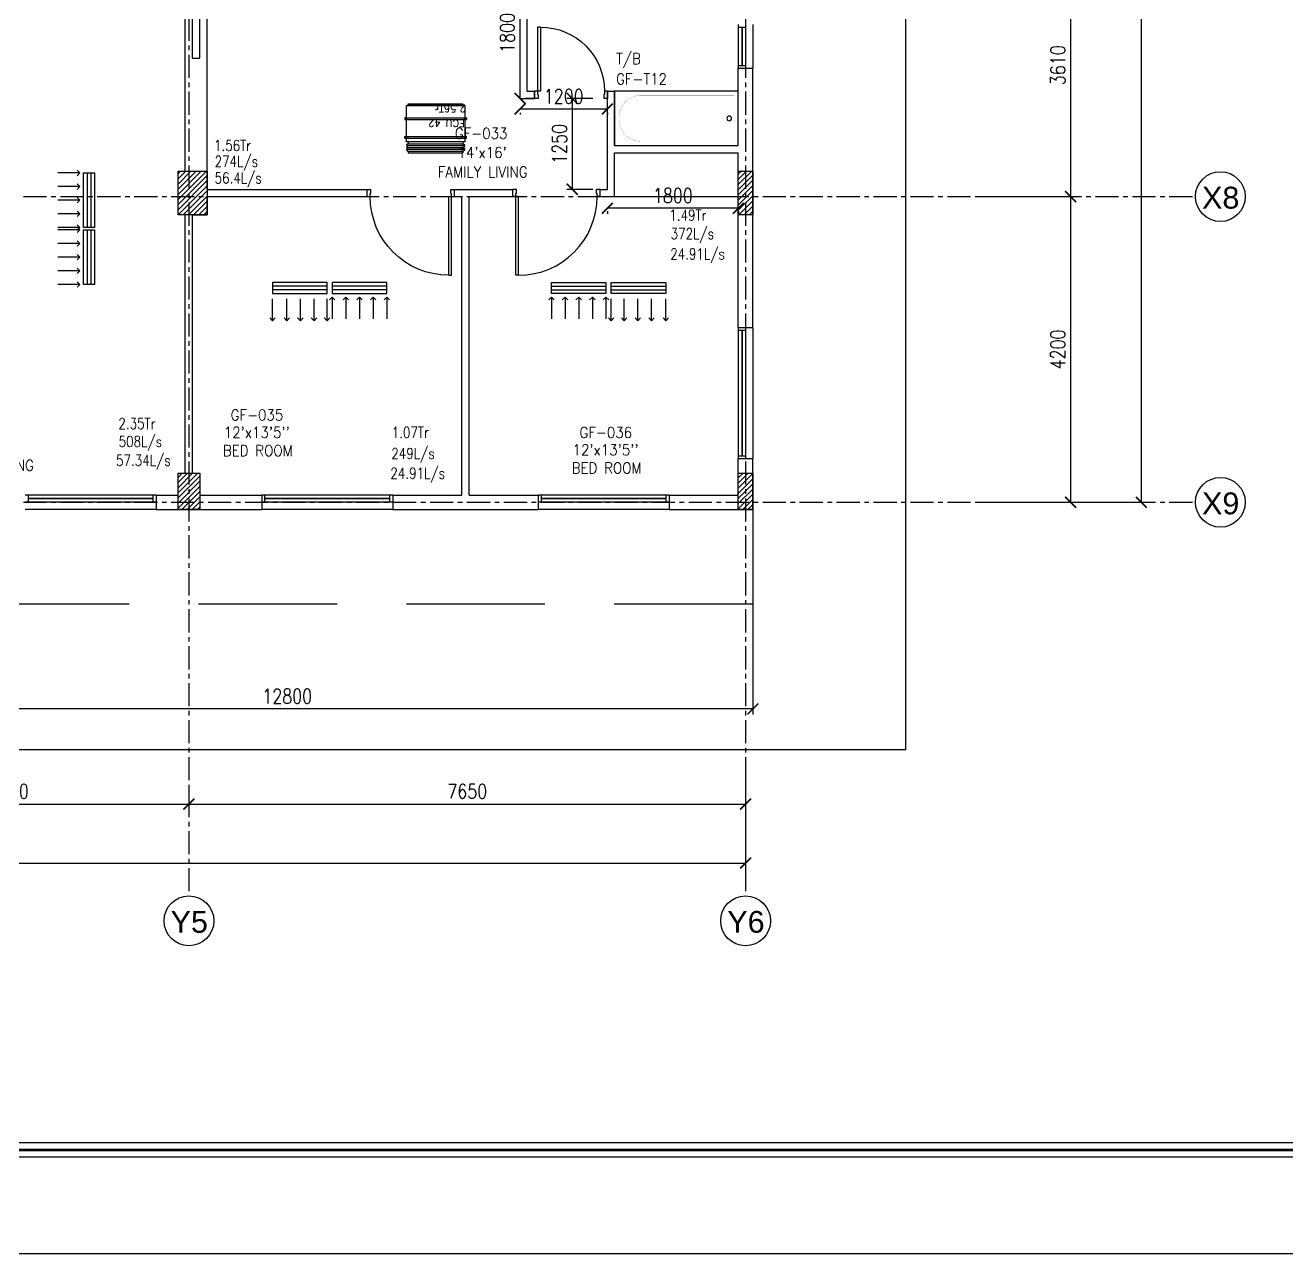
# Model space of a CAD drawing. Header units: millimetres. Extents: x -1288794 to 2153086, y -2701644 to -1335282.
# Drawn here: x 602052 to 619389, y -1519494 to -1502614 of the extents above; entities that cross this region are included whole.
import ezdxf
from ezdxf.enums import TextEntityAlignment as Align

# ---------------------------------------------------------------- set-up
doc = ezdxf.new("R2010")
doc.units = ezdxf.units.MM
doc.header["$LTSCALE"] = 100
doc.header["$PDMODE"] = 34
for name, pattern in [('CENTER', [50.8, 31.75, -6.35, 6.35, -6.35]), ('DASHED2', [9.525, 6.35, -3.175]), ('HIDDEN', [9.525, 6.35, -3.175])]:
    doc.linetypes.add(name, pattern=pattern)
for name, color, linetype in [('A-ANNO-DIMS', 1, 'Continuous'), ('A-ANNO-SYMB', 33, 'Continuous'), ('A-ANNO-TEXT', 8, 'Continuous'), ('A-AREA', 8, 'CENTER'), ('A-DOOR', 4, 'Continuous'), ('A-FLOR-OVHD', 4, 'DASHED2'), ('A-FLOR-PFIX', 8, 'Continuous'), ('A-FLOR-SPCL', 8, 'Continuous'), ('A-GLAZ', 5, 'Continuous'), ('A-GRID', 253, 'CENTER'), ('A-WALL-FULL', 8, 'Continuous'), ('AC- SUIPPOR', 7, 'HIDDEN'), ('AC-HLTEXT', 100, 'Continuous'), ('AC-SAD TEXT', 3, 'Continuous'), ('AC-UNIT', 5, 'Continuous'), ('LOGO LINE', 7, 'Continuous'), ('LOGO1LINE', 7, 'Continuous'), ('RETURN GRILL RIGHT', 1, 'Continuous'), ('S-COL- HACT.', 9, 'Continuous'), ('S-COL.', 8, 'Continuous'), ('SUPPLY GRILL RIGHT', 3, 'Continuous'), ('WALL', 42, 'Continuous')]:
    doc.layers.add(name, color=color, linetype=linetype)
doc.styles.add('ROMAND', font='romand')
doc.styles.add('ROMANS', font='romans.shx', dxfattribs={"width": 0.8})
doc.styles.add('SANSSERIF', font='sas_____.pfb')
doc.styles.add('SIMPLEX', font='simplex.shx', dxfattribs={"width": 0.8})
doc.dimstyles.new('100 of DIM2', dxfattribs={"dimscale": 0, "dimtxt": 200, "dimasz": 150, "dimexe": 75, "dimexo": 200, "dimgap": 75, "dimtad": 1, "dimdec": 0, "dimrnd": 5, "dimzin": 0, "dimdsep": 46, "dimtxsty": 'ROMANS', "dimblk": 'ARCHTICK', "dimcen": 100, "dimclrd": 94, "dimclre": 94, "dimclrt": 2, "dimadec": 0, "dimazin": 0, "dimtfac": 1, "dimtdec": 0, "dimtofl": 0, "dimtmove": 2, "dimatfit": 3, "dimldrblk": 'OPEN90', "dimfxl": 75, "dimtolj": 1, "dimtzin": 0, "dimarcsym": 0})
pattern_1 = [(45, (1708407.11, -1109556.65), (-35.355339, 35.355339), [])]

# ---------------------------------------------------------------- blocks, each defined once
blk = doc.blocks.new('D-120-R1')
for p, q in [((-80, 1180), (-40, 1180)), ((-80, 1180), (-80, 100)), ((-40, 1180), (-40, 55)), ((-1200, 100), (-1160, 100)), ((-1200, 100), (-1200, 0)), ((-1160, 100), (-1160, 55)), ((-1160, 55), (-1150, 55)), ((-1150, 55), (-1150, 0)), ((-80, 100), (0, 100)), ((-50, 55), (-40, 55)), ((-50, 55), (-50, 0)), ((-50, 0), (0, 0)), ((0, 100), (0, 0)), ((-1200, 0), (-1150, 0))]:
    blk.add_line(p, q)
at = {"linetype": 'Continuous'}
blk.add_arc((-80, 100), 1080, 90, 180, dxfattribs=at)
blk = doc.blocks.new('W-180')
for p, q in [((1800, 100), (0, 100)), ((1800, 0), (0, 0)), ((40, 0), (40, 100)), ((1760, 100), (1760, 0))]:
    blk.add_line(p, q)
at = {"linetype": 'Continuous'}
for p, q in [((1760, 53), (40, 53)), ((1760, 47), (40, 47))]:
    blk.add_line(p, q, dxfattribs=at)
blk = doc.blocks.new('W-60')
for p, q in [((600, 100), (0, 100)), ((600, 0), (0, 0)), ((40, 0), (40, 100)), ((560, 100), (560, 0))]:
    blk.add_line(p, q)
at = {"linetype": 'Continuous'}
for p, q in [((560, 53), (40, 53)), ((560, 47), (40, 47))]:
    blk.add_line(p, q, dxfattribs=at)
blk = doc.blocks.new('D-100-R1')
for p, q in [((-80, 980), (-80, 100)), ((-80, 980), (-40, 980)), ((-40, 980), (-40, 55)), ((-1000, 100), (-1000, 0)), ((-1000, 100), (-960, 100)), ((-960, 100), (-960, 55)), ((-960, 55), (-950, 55)), ((-950, 55), (-950, 0)), ((-80, 100), (0, 100)), ((-50, 55), (-50, 0)), ((-50, 55), (-40, 55)), ((-50, 0), (0, 0)), ((0, 100), (0, 0)), ((-1000, 0), (-950, 0))]:
    blk.add_line(p, q)
at = {"linetype": 'Continuous'}
blk.add_arc((-80, 100), 880, 90, 180, dxfattribs=at)
blk = doc.blocks.new('BT-2')
blk.add_lwpolyline([(0, 750), (1700, 750), (1700, 0), (0, 0)], close=True)
at = {"const_width": 2}
blk.add_lwpolyline([(60, 690), (1340, 690, -0.414214), (1640, 390), (1640, 360, -0.414214), (1340, 60), (60, 60)], format="xyb", close=True, dxfattribs=at)
blk.add_circle((125, 375), 31.9)
blk = doc.blocks.new('_ArchTick')
at = {"color": 0, "linetype": 'ByBlock', "const_width": 0.15}
blk.add_lwpolyline([(-0.5, -0.5), (0.5, 0.5)], dxfattribs=at)
blk = doc.blocks.new('*D196')
at = {"layer": 'A-ANNO-DIMS', "color": 94, "lineweight": -2, "ltscale": 3, "transparency": 16777216}
for p, q in [((615235, -1473969), (617465, -1473969)), ((617390, -1473969), (617390, -1509169)), ((615235, -1509169), (617465, -1509169))]:
    blk.add_line(p, q, dxfattribs=at)
at = {"layer": 'Defpoints', "color": 0, "ltscale": 3, "transparency": 16777216}
for p in [(615035, -1473969), (615035, -1509169), (617390, -1509169)]:
    blk.add_point(p, dxfattribs=at)
at = {"layer": 'A-ANNO-DIMS', "color": 94, "lineweight": -2, "ltscale": 3, "transparency": 16777216, "xscale": 150, "yscale": 150, "zscale": 150}
for p, rotation in [((617390, -1473969), 90), ((617390, -1509169), 270)]:
    blk.add_blockref('_ArchTick', p, dxfattribs=dict(at, rotation=rotation))
at = {"layer": 'A-ANNO-DIMS', "color": 2, "ltscale": 3, "transparency": 16777216, "insert": (617215, -1491569), "char_height": 200, "attachment_point": 5, "rotation": 90, "style": 'ROMANS'}
blk.add_mtext('\\A1;35200', dxfattribs=at)
blk = doc.blocks.new('_Open90')
at = {"color": 0, "linetype": 'ByBlock', "lineweight": -2}
for p, q in [((0, 0), (-1, 0)), ((-0.5, 0.5), (0, 0)), ((0, 0), (-0.5, -0.5))]:
    blk.add_line(p, q, dxfattribs=at)
blk = doc.blocks.new('*D203')
at = {"layer": 'A-ANNO-DIMS', "color": 94, "lineweight": -2, "ltscale": 3, "transparency": 16777216}
for p, q in [((615126, -1501359), (616493, -1501359)), ((616418, -1501359), (616418, -1504969)), ((615126, -1504969), (616493, -1504969))]:
    blk.add_line(p, q, dxfattribs=at)
at = {"layer": 'Defpoints', "color": 0, "ltscale": 3, "transparency": 16777216}
for p in [(614926, -1501359), (614926, -1504969), (616418, -1504969)]:
    blk.add_point(p, dxfattribs=at)
at = {"layer": 'A-ANNO-DIMS', "color": 94, "lineweight": -2, "ltscale": 3, "transparency": 16777216, "xscale": 150, "yscale": 150, "zscale": 150}
for p, rotation in [((616418, -1501359), 90), ((616418, -1504969), 270)]:
    blk.add_blockref('_ArchTick', p, dxfattribs=dict(at, rotation=rotation))
at = {"layer": 'A-ANNO-DIMS', "color": 2, "ltscale": 3, "transparency": 16777216, "insert": (616243, -1503164), "char_height": 200, "attachment_point": 5, "rotation": 90, "style": 'ROMANS'}
blk.add_mtext('\\A1;3610', dxfattribs=at)
blk = doc.blocks.new('*D204')
at = {"layer": 'A-ANNO-DIMS', "color": 94, "lineweight": -2, "ltscale": 3, "transparency": 16777216}
for p, q in [((615126, -1504969), (616493, -1504969)), ((616418, -1504969), (616418, -1509169)), ((615126, -1509169), (616493, -1509169))]:
    blk.add_line(p, q, dxfattribs=at)
at = {"layer": 'Defpoints', "color": 0, "ltscale": 3, "transparency": 16777216}
for p in [(614926, -1504969), (614926, -1509169), (616418, -1509169)]:
    blk.add_point(p, dxfattribs=at)
at = {"layer": 'A-ANNO-DIMS', "color": 94, "lineweight": -2, "ltscale": 3, "transparency": 16777216, "xscale": 150, "yscale": 150, "zscale": 150}
for p, rotation in [((616418, -1504969), 90), ((616418, -1509169), 270)]:
    blk.add_blockref('_ArchTick', p, dxfattribs=dict(at, rotation=rotation))
at = {"layer": 'A-ANNO-DIMS', "color": 2, "ltscale": 3, "transparency": 16777216, "insert": (616243, -1507069), "char_height": 200, "attachment_point": 5, "rotation": 90, "style": 'ROMANS'}
blk.add_mtext('\\A1;4200', dxfattribs=at)
blk = doc.blocks.new('*D217')
at = {"layer": 'A-ANNO-DIMS', "color": 94, "lineweight": -2, "ltscale": 3, "transparency": 16777216}
for p, q in [((599352, -1513115), (599352, -1513240)), ((604302, -1513115), (604302, -1513240)), ((599352, -1513315), (604302, -1513315))]:
    blk.add_line(p, q, dxfattribs=at)
at = {"layer": 'Defpoints', "color": 0, "ltscale": 3, "transparency": 16777216}
for p in [(599352, -1513315), (604302, -1513315), (604302, -1513315)]:
    blk.add_point(p, dxfattribs=at)
at = {"layer": 'A-ANNO-DIMS', "color": 94, "lineweight": -2, "ltscale": 3, "transparency": 16777216, "xscale": 150, "yscale": 150, "zscale": 150, "rotation": 180}
blk.add_blockref('_ArchTick', (599352, -1513315), dxfattribs=at)
at = {"layer": 'A-ANNO-DIMS', "color": 94, "lineweight": -2, "ltscale": 3, "transparency": 16777216, "xscale": 150, "yscale": 150, "zscale": 150}
blk.add_blockref('_ArchTick', (604302, -1513315), dxfattribs=at)
at = {"layer": 'A-ANNO-DIMS', "color": 2, "ltscale": 3, "transparency": 16777216, "insert": (601827, -1513140), "char_height": 200, "attachment_point": 5, "style": 'ROMANS'}
blk.add_mtext('\\A1;4950', dxfattribs=at)
blk = doc.blocks.new('*D218')
at = {"layer": 'A-ANNO-DIMS', "color": 94, "lineweight": -2, "ltscale": 3, "transparency": 16777216}
for p, q in [((604302, -1513115), (604302, -1513240)), ((611952, -1513115), (611952, -1513240)), ((604302, -1513315), (611952, -1513315))]:
    blk.add_line(p, q, dxfattribs=at)
at = {"layer": 'Defpoints', "color": 0, "ltscale": 3, "transparency": 16777216}
for p in [(604302, -1513315), (611952, -1513315), (611952, -1513315)]:
    blk.add_point(p, dxfattribs=at)
at = {"layer": 'A-ANNO-DIMS', "color": 94, "lineweight": -2, "ltscale": 3, "transparency": 16777216, "xscale": 150, "yscale": 150, "zscale": 150, "rotation": 180}
blk.add_blockref('_ArchTick', (604302, -1513315), dxfattribs=at)
at = {"layer": 'A-ANNO-DIMS', "color": 94, "lineweight": -2, "ltscale": 3, "transparency": 16777216, "xscale": 150, "yscale": 150, "zscale": 150}
blk.add_blockref('_ArchTick', (611952, -1513315), dxfattribs=at)
at = {"layer": 'A-ANNO-DIMS', "color": 2, "ltscale": 3, "transparency": 16777216, "insert": (608127, -1513140), "char_height": 200, "attachment_point": 5, "style": 'ROMANS'}
blk.add_mtext('\\A1;7650', dxfattribs=at)
blk = doc.blocks.new('*D219')
at = {"layer": 'A-ANNO-DIMS', "color": 94, "lineweight": -2, "ltscale": 3, "transparency": 16777216}
for p, q in [((586452, -1512975), (586452, -1514200)), ((611952, -1512975), (611952, -1514200)), ((586452, -1514125), (611952, -1514125))]:
    blk.add_line(p, q, dxfattribs=at)
at = {"layer": 'Defpoints', "color": 0, "ltscale": 3, "transparency": 16777216}
for p in [(586452, -1512775), (611952, -1512775), (611952, -1514125)]:
    blk.add_point(p, dxfattribs=at)
at = {"layer": 'A-ANNO-DIMS', "color": 94, "lineweight": -2, "ltscale": 3, "transparency": 16777216, "xscale": 150, "yscale": 150, "zscale": 150, "rotation": 180}
blk.add_blockref('_ArchTick', (586452, -1514125), dxfattribs=at)
at = {"layer": 'A-ANNO-DIMS', "color": 94, "lineweight": -2, "ltscale": 3, "transparency": 16777216, "xscale": 150, "yscale": 150, "zscale": 150}
blk.add_blockref('_ArchTick', (611952, -1514125), dxfattribs=at)
at = {"layer": 'A-ANNO-DIMS', "color": 2, "ltscale": 3, "transparency": 16777216, "insert": (599202, -1513950), "char_height": 200, "attachment_point": 5, "style": 'ROMANS'}
blk.add_mtext('\\A1;25500', dxfattribs=at)
blk = doc.blocks.new('*D220')
at = {"layer": 'A-ANNO-DIMS', "color": 94, "linetype": 'Continuous', "lineweight": -2, "ltscale": 3, "transparency": 16777216}
for p, q in [((599252, -1509469), (599252, -1512083)), ((612052, -1509469), (612052, -1512083)), ((612052, -1512008), (599252, -1512008))]:
    blk.add_line(p, q, dxfattribs=at)
at = {"layer": 'Defpoints', "color": 0, "linetype": 'Continuous', "ltscale": 3, "transparency": 16777216}
for p in [(599252, -1509269), (612052, -1509269), (599252, -1512008)]:
    blk.add_point(p, dxfattribs=at)
at = {"layer": 'A-ANNO-DIMS', "color": 94, "linetype": 'Continuous', "lineweight": -2, "ltscale": 3, "transparency": 16777216, "xscale": 150, "yscale": 150, "zscale": 150, "rotation": 180}
blk.add_blockref('_ArchTick', (599252, -1512008), dxfattribs=at)
at = {"layer": 'A-ANNO-DIMS', "color": 94, "linetype": 'Continuous', "lineweight": -2, "ltscale": 3, "transparency": 16777216, "xscale": 150, "yscale": 150, "zscale": 150}
blk.add_blockref('_ArchTick', (612052, -1512008), dxfattribs=at)
at = {"layer": 'A-ANNO-DIMS', "color": 2, "linetype": 'Continuous', "ltscale": 3, "transparency": 16777216, "insert": (605652, -1511833), "char_height": 200, "attachment_point": 5, "style": 'ROMANS'}
blk.add_mtext('\\A1;12800', dxfattribs=at)
blk = doc.blocks.new('*D246')
at = {"layer": 'AC-HLTEXT', "color": 94, "lineweight": -2, "transparency": 16777216}
for p, q in [((611852, -1505129), (610052, -1505129)), ((610052, -1505169), (610052, -1505204)), ((611852, -1505169), (611852, -1505204))]:
    blk.add_line(p, q, dxfattribs=at)
at = {"layer": 'Defpoints', "color": 0, "transparency": 16777216}
for p in [(610052, -1504969), (611852, -1504969), (610052, -1505129)]:
    blk.add_point(p, dxfattribs=at)
at = {"layer": 'AC-HLTEXT', "color": 94, "lineweight": -2, "transparency": 16777216, "xscale": 150, "yscale": 150, "zscale": 150, "rotation": 180}
blk.add_blockref('_ArchTick', (610052, -1505129), dxfattribs=at)
at = {"layer": 'AC-HLTEXT', "color": 94, "lineweight": -2, "transparency": 16777216, "xscale": 150, "yscale": 150, "zscale": 150}
blk.add_blockref('_ArchTick', (611852, -1505129), dxfattribs=at)
at = {"layer": 'AC-HLTEXT', "color": 2, "transparency": 16777216, "insert": (610952, -1504954), "char_height": 200, "attachment_point": 5, "style": 'ROMANS'}
blk.add_mtext('\\A1;1800', dxfattribs=at)
blk = doc.blocks.new('*D250')
at = {"layer": 'AC-HLTEXT', "color": 94, "lineweight": -2, "transparency": 16777216}
for p, q in [((609852, -1503619), (609494, -1503619)), ((609569, -1503619), (609569, -1504869)), ((609852, -1504869), (609494, -1504869))]:
    blk.add_line(p, q, dxfattribs=at)
at = {"layer": 'Defpoints', "color": 0, "transparency": 16777216}
for p in [(610052, -1503619), (609569, -1504869), (610052, -1504869)]:
    blk.add_point(p, dxfattribs=at)
at = {"layer": 'AC-HLTEXT', "color": 94, "lineweight": -2, "transparency": 16777216, "xscale": 150, "yscale": 150, "zscale": 150}
for p, rotation in [((609569, -1503619), 90), ((609569, -1504869), 270)]:
    blk.add_blockref('_ArchTick', p, dxfattribs=dict(at, rotation=rotation))
at = {"layer": 'AC-HLTEXT', "color": 2, "transparency": 16777216, "insert": (609394, -1504244), "char_height": 200, "attachment_point": 5, "rotation": 90, "style": 'ROMANS'}
blk.add_mtext('\\A1;1250', dxfattribs=at)
blk = doc.blocks.new('*D251')
at = {"layer": 'AC-HLTEXT', "color": 94, "lineweight": -2, "transparency": 16777216}
for p, q in [((608852, -1503619), (608852, -1501819)), ((609052, -1501819), (608927, -1501819)), ((609052, -1503619), (608927, -1503619))]:
    blk.add_line(p, q, dxfattribs=at)
at = {"layer": 'Defpoints', "color": 0, "transparency": 16777216}
for p in [(608852, -1501819), (608852, -1501819), (608852, -1503619)]:
    blk.add_point(p, dxfattribs=at)
at = {"layer": 'AC-HLTEXT', "color": 94, "lineweight": -2, "transparency": 16777216, "xscale": 150, "yscale": 150, "zscale": 150}
for p, rotation in [((608852, -1501819), 90), ((608852, -1503619), 270)]:
    blk.add_blockref('_ArchTick', p, dxfattribs=dict(at, rotation=rotation))
at = {"layer": 'AC-HLTEXT', "color": 2, "transparency": 16777216, "insert": (608677, -1502719), "char_height": 200, "attachment_point": 5, "rotation": 90, "style": 'ROMANS'}
blk.add_mtext('\\A1;1800', dxfattribs=at)
blk = doc.blocks.new('*D226')
at = {"layer": 'AC-HLTEXT', "color": 94, "lineweight": -2, "transparency": 16777216}
for p, q in [((610052, -1503766), (608852, -1503766)), ((608852, -1503819), (608852, -1503841)), ((610052, -1503819), (610052, -1503841))]:
    blk.add_line(p, q, dxfattribs=at)
at = {"layer": 'Defpoints', "color": 0, "transparency": 16777216}
for p in [(608852, -1503619), (610052, -1503619), (608852, -1503766)]:
    blk.add_point(p, dxfattribs=at)
at = {"layer": 'AC-HLTEXT', "color": 94, "lineweight": -2, "transparency": 16777216, "xscale": 150, "yscale": 150, "zscale": 150, "rotation": 180}
blk.add_blockref('_ArchTick', (608852, -1503766), dxfattribs=at)
at = {"layer": 'AC-HLTEXT', "color": 94, "lineweight": -2, "transparency": 16777216, "xscale": 150, "yscale": 150, "zscale": 150}
blk.add_blockref('_ArchTick', (610052, -1503766), dxfattribs=at)
at = {"layer": 'AC-HLTEXT', "color": 2, "transparency": 16777216, "insert": (609452, -1503591), "char_height": 200, "attachment_point": 5, "style": 'ROMANS'}
blk.add_mtext('\\A1;1200', dxfattribs=at)
blk = doc.blocks.new('A$C44FB0367')
at = {"layer": 'WALL', "ltscale": 30}
h = blk.add_hatch(dxfattribs=at)
h.set_pattern_fill('NET3', color=2, scale=100, style=0)
h.set_pattern_definition([(0, (19935.246, -11666.627), (0, 12.5), []), (60, (19935.246, -11666.627), (-10.8253175, 6.25), []), (120, (19935.246, -11666.627), (-10.8253175, -6.25), [])])
h.paths.add_polyline_path([(775, 250), (775, 275), (25, 275), (25, 250)])
at = {"layer": 'WALL', "color": 5, "ltscale": 30}
for p, q in [((25, 250), (25, 275)), ((25, 275), (775, 275)), ((775, 250), (775, 275))]:
    blk.add_line(p, q, dxfattribs=at)
at = {"layer": 'WALL', "color": 8, "ltscale": 30}
for p, q in [((25, -275), (0, -287.5)), ((0, -287.5), (25, -300)), ((25, -300), (0, -312.5)), ((0, -312.5), (25, -325)), ((25, -325), (0, -337.5)), ((0, -337.5), (25, -350)), ((25, -250), (25, -275)), ((25, -250), (25, -275)), ((25, -275), (775, -275)), ((25, -300), (775, -300)), ((25, -325), (775, -325)), ((775, -250), (775, -275)), ((775, -275), (800, -287.5)), ((800, -287.5), (775, -300)), ((775, -300), (800, -312.5)), ((800, -312.5), (775, -325)), ((775, -325), (800, -337.5)), ((800, -337.5), (775, -350)), ((25, -350), (0, -362.5)), ((0, -362.5), (25, -375)), ((25, -350), (775, -350)), ((25, -375), (775, -375)), ((25, -375), (25, -400)), ((25, -400), (775, -400)), ((775, -350), (800, -362.5)), ((800, -362.5), (775, -375)), ((775, -375), (775, -400))]:
    blk.add_line(p, q, dxfattribs=at)
at = {"layer": 'WALL', "color": 5, "ltscale": 30}
blk.add_lwpolyline([(0, 250), (800, 250), (800, -250), (0, -250)], close=True, dxfattribs=at)
blk = doc.blocks.new('A$C5F1D0244')
at = {"layer": 'AC- SUIPPOR', "ltscale": 5}
for p, q in [((-25, 425), (-25, -425)), ((0, 425), (0, -425))]:
    blk.add_line(p, q, dxfattribs=at)
at = {"layer": 'AC- SUIPPOR', "ltscale": 30}
for points in [[(-25, 400), (0, 400), (0, 425), (-25, 425)], [(-25, -400), (0, -400), (0, -425), (-25, -425)]]:
    blk.add_lwpolyline(points, close=True, dxfattribs=at)
for centre in [(-12.5, 412.5), (-12.5, -412.5)]:
    blk.add_circle(centre, 5, dxfattribs=at)
blk = doc.blocks.new('SUPPLY GRILL RIGHT')
at = {"layer": 'SUPPLY GRILL RIGHT'}
for p, q in [((375, 25), (-375, 25)), ((375, -25), (375, 25)), ((375, -25), (-375, -25)), ((375, -75), (375, -25))]:
    blk.add_line(p, q, dxfattribs=at)
blk.add_lwpolyline([(-375, -75), (375, -75), (375, 75), (-375, 75)], close=True, dxfattribs=at)
for points in [[(-375, -450), (-375, -150)], [(-178.5, -450), (-178.5, -150)], [(9, -450), (9, -150)], [(196.5, -450), (196.5, -150)], [(375, -450), (375, -150)]]:
    blk.add_leader(points, dimstyle='100 of DIM2', override={"dimscale": 1, "dimasz": 75, "dimtad": 0, "dimclrd": 0, "dimfxl": 0.2}, dxfattribs=at)
blk = doc.blocks.new('RETURN GRILL RIGHT')
at = {"layer": 'RETURN GRILL RIGHT'}
for p, q in [((375, 25), (-375, 25)), ((375, -25), (-375, -25))]:
    blk.add_line(p, q, dxfattribs=at)
blk.add_lwpolyline([(-375, -75), (375, -75), (375, 75), (-375, 75)], close=True, dxfattribs=at)
for points in [[(-375, -125), (-375, -425)], [(-187.5, -125), (-187.5, -425)], [(0, -125), (0, -425)], [(187.5, -125), (187.5, -425)], [(375, -125), (375, -425)]]:
    blk.add_leader(points, dimstyle='100 of DIM2', override={"dimscale": 1, "dimasz": 75, "dimtad": 0, "dimclrd": 0, "dimfxl": 0.2}, dxfattribs=at)

msp = doc.modelspace()

# ---------------------------------------------------------------- hatches: boundary and pattern name
at = {"layer": 'S-COL- HACT.', "linetype": 'Continuous', "ltscale": 3}
h = msp.add_hatch(dxfattribs=at)
h.set_pattern_fill('ANSI31', color=256, scale=400, style=0)
h.set_pattern_definition(pattern_1)
h.paths.add_polyline_path([(604151.9, -1505218.6), (604151.9, -1504618.6), (604551.9, -1504618.6), (604551.9, -1505218.6)])
h = msp.add_hatch(dxfattribs=at)
h.set_pattern_fill('ANSI31', color=256, scale=400, style=0)
h.set_pattern_definition(pattern_1)
h.paths.add_polyline_path([(611851.9, -1505218.6), (611851.9, -1504618.6), (612051.9, -1504618.6), (612051.9, -1505218.6)])
h = msp.add_hatch(dxfattribs=at)
h.set_pattern_fill('ANSI31', color=256, scale=400, style=0)
h.set_pattern_definition(pattern_1)
h.paths.add_polyline_path([(604151.9, -1509268.6), (604151.9, -1508768.6), (604451.9, -1508768.6), (604451.9, -1509268.6)])
h = msp.add_hatch(dxfattribs=at)
h.set_pattern_fill('ANSI31', color=256, scale=400, style=0)
h.set_pattern_definition(pattern_1)
h.paths.add_polyline_path([(612051.9, -1508768.6), (612051.9, -1509268.6), (611851.9, -1509268.6), (611851.9, -1508768.6)])

# ---------------------------------------------------------------- linework, layer by layer
at = {"layer": 'A-ANNO-SYMB', "ltscale": 3}
for centre in [(618476.5, -1504968.6), (618476.5, -1509168.6), (604301.9, -1514919.1), (611951.9, -1514919.1)]:
    msp.add_circle(centre, 342.2, dxfattribs=at)
at = {"layer": 'A-AREA', "ltscale": 15}
for q in [(614151.9, -1469568.6), (579051.9, -1512568.6)]:
    msp.add_line((614151.9, -1512568.6), q, dxfattribs=at)
at = {"layer": 'A-FLOR-OVHD', "ltscale": 3}
msp.add_lwpolyline([(612051.9, -1509268.6), (612051.9, -1510568.6), (599251.9, -1510568.6), (599251.9, -1509268.6), (597951.9, -1509268.6), (597951.9, -1510568.6), (593651.9, -1510568.6), (593651.9, -1510168.6), (592051.9, -1510168.6), (592051.9, -1510568.6), (585051.9, -1510568.6), (585051.9, -1500918.6), (584051.9, -1500918.6), (584051.9, -1496418.6)], dxfattribs=at)
msp.add_lwpolyline([(612051.9, -1509268.6), (612051.9, -1510568.6), (599251.9, -1510568.6), (599251.9, -1509268.6), (597951.9, -1509268.6), (597951.9, -1510568.6), (593651.9, -1510568.6), (593651.9, -1510168.6), (592051.9, -1510168.6), (592051.9, -1510568.6), (585051.9, -1510568.6), (585051.9, -1500918.6), (584051.9, -1500918.6), (584051.9, -1496418.6)], dxfattribs=at)
at = {"layer": 'A-FLOR-SPCL', "ltscale": 3}
msp.add_line((610151.9, -1504968.6), (611851.9, -1504968.6), dxfattribs=at)
at = {"layer": 'A-GLAZ', "ltscale": 3}
for p, q in [((612051.9, -1502606), (612051.9, -1503206)), ((612051.9, -1506768.6), (612051.9, -1508568.6)), ((603851.9, -1509268.6), (602051.9, -1509268.6)), ((607101.9, -1509268.6), (605301.9, -1509268.6)), ((610901.9, -1509268.6), (609101.9, -1509268.6))]:
    msp.add_line(p, q, dxfattribs=at)
at = {"layer": 'A-GRID', "ltscale": 0.1}
for p, q in [((604301.9, -1466442.6), (604301.9, -1514577)), ((611951.9, -1466442.6), (611951.9, -1514577)), ((574594.7, -1504968.6), (618134.3, -1504968.6)), ((574594.7, -1509168.6), (618134.3, -1509168.6))]:
    msp.add_line(p, q, dxfattribs=at)
at = {"layer": 'A-WALL-FULL', "ltscale": 3}
for p, q in [((608851.9, -1503618.6), (608851.9, -1501468.6)), ((604351.9, -1503068.6), (604351.9, -1501568.6)), ((604451.9, -1503068.6), (604451.9, -1501568.6)), ((604551.9, -1504868.6), (604551.9, -1501568.6)), ((604251.9, -1504618.6), (604251.9, -1501868.6)), ((608951.9, -1503518.6), (608951.9, -1501818.6)), ((604351.9, -1503068.6), (604451.9, -1503068.6)), ((611851.9, -1503206), (612051.9, -1503206)), ((611851.9, -1504268.6), (611851.9, -1503206)), ((612051.9, -1506768.6), (612051.9, -1503206)), ((608851.9, -1503618.6), (609051.9, -1503618.6)), ((608951.9, -1503518.6), (609051.9, -1503518.6)), ((609051.9, -1503618.6), (609051.9, -1503518.6)), ((610051.9, -1504868.6), (610051.9, -1503518.6)), ((610051.9, -1503518.6), (610151.9, -1503518.6)), ((610151.9, -1504268.6), (610151.9, -1503518.6)), ((610151.9, -1504268.6), (611851.9, -1504268.6)), ((610151.9, -1504968.6), (610151.9, -1504368.6)), ((610151.9, -1504368.6), (611851.9, -1504368.6)), ((611851.9, -1506768.6), (611851.9, -1504368.6)), ((604551.9, -1504868.6), (606751.9, -1504868.6)), ((604551.9, -1504968.6), (606751.9, -1504968.6)), ((606751.9, -1504968.6), (606751.9, -1504868.6)), ((607951.9, -1504868.6), (608751.9, -1504868.6)), ((607951.9, -1504968.6), (607951.9, -1504868.6)), ((607951.9, -1504968.6), (608051.9, -1504968.6)), ((608051.9, -1509068.6), (608051.9, -1504968.6)), ((608151.9, -1504968.6), (608751.9, -1504968.6)), ((608151.9, -1509068.6), (608151.9, -1504968.6)), ((608751.9, -1504968.6), (608751.9, -1504868.6)), ((609951.9, -1504868.6), (610051.9, -1504868.6)), ((609951.9, -1504968.6), (609951.9, -1504868.6)), ((609951.9, -1504968.6), (610151.9, -1504968.6)), ((604251.9, -1508768.6), (604251.9, -1505218.6)), ((604351.9, -1508768.6), (604351.9, -1505218.6)), ((611851.9, -1506768.6), (612051.9, -1506768.6)), ((611851.9, -1509068.6), (611851.9, -1508568.6)), ((611851.9, -1508568.6), (612051.9, -1508568.6)), ((612051.9, -1509268.6), (612051.9, -1508568.6)), ((603851.9, -1509068.6), (604151.9, -1509068.6)), ((603851.9, -1509068.6), (603851.9, -1509268.6)), ((604451.9, -1509068.6), (605301.9, -1509068.6)), ((605301.9, -1509068.6), (605301.9, -1509268.6)), ((607101.9, -1509068.6), (608051.9, -1509068.6)), ((607101.9, -1509068.6), (607101.9, -1509268.6)), ((608151.9, -1509068.6), (609101.9, -1509068.6)), ((609101.9, -1509068.6), (609101.9, -1509268.6)), ((610901.9, -1509068.6), (611851.9, -1509068.6)), ((610901.9, -1509068.6), (610901.9, -1509268.6)), ((603851.9, -1509268.6), (605301.9, -1509268.6)), ((607101.9, -1509268.6), (609101.9, -1509268.6)), ((610901.9, -1509268.6), (612051.9, -1509268.6))]:
    msp.add_line(p, q, dxfattribs=at)
at = {"layer": 'A-WALL-FULL', "linetype": 'Continuous', "ltscale": 3}
for p, q in [((604151.9, -1505218.6), (604151.9, -1504618.6)), ((604151.9, -1504618.6), (604251.9, -1504618.6)), ((604551.9, -1505218.6), (604551.9, -1504968.6)), ((604251.9, -1505218.6), (604151.9, -1505218.6)), ((604351.9, -1505218.6), (604551.9, -1505218.6)), ((604151.9, -1509068.6), (604151.9, -1508768.6)), ((604151.9, -1508768.6), (604251.9, -1508768.6)), ((604351.9, -1508768.6), (604451.9, -1508768.6)), ((604451.9, -1508768.6), (604451.9, -1509068.6))]:
    msp.add_line(p, q, dxfattribs=at)
at = {"layer": 'LOGO LINE'}
msp.add_lwpolyline([(640588.1, -1519493.9), (561830.1, -1519493.9), (561830.1, -1463806.4), (640588.1, -1463806.4)], close=True, dxfattribs=at)
at = {"layer": 'LOGO1LINE'}
for points in [[(639262.2, -1518168), (563156, -1518168), (563156, -1465132.3), (639262.2, -1465132.3)], [(628953.5, -1517969.1), (563354.8, -1517969.1), (563354.8, -1465331.1), (628953.5, -1465331.1)]]:
    msp.add_lwpolyline(points, close=True, dxfattribs=at)
at = {"layer": 'LOGO1LINE', "const_width": 39.8}
msp.add_lwpolyline([(639162.8, -1518068.5), (563255.4, -1518068.5), (563255.4, -1465231.7), (639162.8, -1465231.7)], close=True, dxfattribs=at)
at = {"layer": 'S-COL.', "linetype": 'Continuous', "ltscale": 3}
for points in [[(604151.9, -1505218.6), (604151.9, -1504618.6), (604551.9, -1504618.6), (604551.9, -1505218.6)], [(604151.9, -1505218.6), (604151.9, -1504618.6), (604551.9, -1504618.6), (604551.9, -1505218.6)], [(604151.9, -1505218.6), (604151.9, -1504618.6), (604551.9, -1504618.6), (604551.9, -1505218.6)], [(611851.9, -1505218.6), (611851.9, -1504618.6), (612051.9, -1504618.6), (612051.9, -1505218.6)], [(611851.9, -1505218.6), (611851.9, -1504618.6), (612051.9, -1504618.6), (612051.9, -1505218.6)], [(611851.9, -1505218.6), (611851.9, -1504618.6), (612051.9, -1504618.6), (612051.9, -1505218.6)], [(604151.9, -1509268.6), (604151.9, -1508768.6), (604451.9, -1508768.6), (604451.9, -1509268.6)], [(604151.9, -1509268.6), (604151.9, -1508768.6), (604451.9, -1508768.6), (604451.9, -1509268.6)], [(604151.9, -1509268.6), (604151.9, -1508768.6), (604451.9, -1508768.6), (604451.9, -1509268.6)], [(612051.9, -1508768.6), (612051.9, -1509268.6), (611851.9, -1509268.6), (611851.9, -1508768.6)], [(612051.9, -1508768.6), (612051.9, -1509268.6), (611851.9, -1509268.6), (611851.9, -1508768.6)], [(612051.9, -1508768.6), (612051.9, -1509268.6), (611851.9, -1509268.6), (611851.9, -1508768.6)]]:
    msp.add_lwpolyline(points, close=True, dxfattribs=at)

# ---------------------------------------------------------------- block references
at = {"ltscale": 30, "rotation": 90.00000000000001}
msp.add_blockref('A$C5F1D0244', (607691.6, -1503885.9), dxfattribs=at)
at = {"ltscale": 30, "xscale": -1, "rotation": 90}
msp.add_blockref('A$C5F1D0244', (607691.6, -1504167.1), dxfattribs=at)
at = {"layer": 'A-DOOR', "ltscale": 3, "xscale": -1}
msp.add_blockref('D-100-R1', (609051.9, -1503618.6), dxfattribs=at)
at = {"layer": 'A-DOOR', "ltscale": 3, "xscale": -1, "rotation": 180}
msp.add_blockref('D-120-R1', (607951.9, -1504868.6), dxfattribs=at)
at = {"layer": 'A-DOOR', "ltscale": 3, "rotation": 180}
msp.add_blockref('D-120-R1', (608751.9, -1504868.6), dxfattribs=at)
at = {"layer": 'A-FLOR-PFIX', "ltscale": 3, "xscale": -1}
msp.add_blockref('BT-2', (611851.9, -1504268.6), dxfattribs=at)
at = {"layer": 'A-GLAZ', "ltscale": 3, "xscale": -1}
for name, p, rotation in [('W-60', (611851.9, -1503206), 270), ('W-180', (611851.9, -1508568.6), 270), ('W-180', (602051.9, -1509068.6), 180), ('W-180', (605301.9, -1509068.6), 180), ('W-180', (609101.9, -1509068.6), 180)]:
    msp.add_blockref(name, p, dxfattribs=dict(at, rotation=rotation))
at = {"layer": 'AC-UNIT', "color": 6, "ltscale": 30}
msp.add_blockref('A$C44FB0367', (607291.6, -1503967.8), dxfattribs=at)
at = {"layer": 'RETURN GRILL RIGHT', "xscale": -1}
for p, rotation in [((602926.9, -1505018.6), 270), ((602926.9, -1505800.3), 270), ((609658.2, -1506223.9), 359.9999999997788)]:
    msp.add_blockref('RETURN GRILL RIGHT', p, dxfattribs=dict(at, rotation=rotation))
at = {"layer": 'RETURN GRILL RIGHT'}
msp.add_blockref('RETURN GRILL RIGHT', (606645.7, -1506223.9), dxfattribs=at)
at = {"layer": 'SUPPLY GRILL RIGHT'}
msp.add_blockref('SUPPLY GRILL RIGHT', (605824.4, -1506223.9), dxfattribs=at)
at = {"layer": 'SUPPLY GRILL RIGHT', "xscale": -1, "rotation": 359.9999999997788}
msp.add_blockref('SUPPLY GRILL RIGHT', (610479.4, -1506223.9), dxfattribs=at)

# ---------------------------------------------------------------- texts
at = {"layer": 'A-ANNO-TEXT', "style": 'ROMANS', "width": 0.9}
for s, p in [('T/B', (610171.8, -1503148.8)), ('GF-T12', (610171.8, -1503427.8)), ('GF-033', (607956, -1504174.8)), ("14'x16'", (607993.5, -1504437.6)), ('FAMILY LIVING', (607723.4, -1504705.1)), ('GF-035', (604875, -1508044.8)), ("12'x13'5''", (604780.6, -1508283.5)), ('GF-036', (609669.1, -1508284.7)), ('BED ROOM', (604767.8, -1508533)), ("12'x13'5''", (609574.7, -1508523.4)), ('MAJLES & DINING', (600585.9, -1508735.4)), ('BED ROOM', (609561.9, -1508773))]:
    msp.add_text(s, height=150, dxfattribs=at).set_placement(p)
at = {"layer": 'A-ANNO-TEXT', "style": 'SANSSERIF'}
for s, p in [('X8', (618481.1, -1505133.2)), ('X9', (618481.1, -1509333.2)), ('Y5', (604306.5, -1515083.7)), ('Y6', (611956.5, -1515083.7))]:
    msp.add_text(s, height=300, dxfattribs=at).set_placement(p, align=Align.CENTER)
at = {"layer": 'AC-HLTEXT', "style": 'ROMAND'}
for s, p in [('2.56Tr', (608106, -1503707.8)), ('FCU 42', (608091.6, -1503910.9))]:
    msp.add_text(s, height=100, rotation=180, dxfattribs=at).set_placement(p)
at = {"layer": 'AC-SAD TEXT', "style": 'SIMPLEX', "width": 0.8}
for s, p in [('1.56Tr', (604645.8, -1504341)), ('274L/s', (604654, -1504560.4)), ('56.4L/s', (604654, -1504787.9)), ('1.49Tr', (610903.6, -1505299)), ('372L/s', (610921.9, -1505553.2)), ('24.91L/s', (610915.9, -1505830.4)), ('2.35Tr', (603331.9, -1508161.9)), ('1.07Tr', (607088.6, -1508283.7)), ('508L/s', (603335.9, -1508408.9)), ('57.34L/s', (603300, -1508667.9)), ('249L/s', (607082.4, -1508573.4)), ('24.91L/s', (607070.1, -1508844.6))]:
    msp.add_text(s, height=150, dxfattribs=at).set_placement(p)

# ---------------------------------------------------------------- dimensions: what is measured, and where the dimension line sits
at = {"layer": 'A-ANNO-DIMS', "ltscale": 3}
for base, p1, p2, picture, middle in [((617390.1, -1509168.6), (615034.9, -1473968.6), (615034.9, -1509168.6), '*D196', (617215.1, -1491568.6)), ((616417.6, -1504968.6), (614926, -1501358.6), (614926, -1504968.6), '*D203', (616242.6, -1503163.6)), ((616417.6, -1509168.6), (614926, -1504968.6), (614926, -1509168.6), '*D204', (616242.6, -1507068.6))]:
    dim = msp.add_linear_dim(base=base, p1=p1, p2=p2, angle=90, dimstyle='100 of DIM2', override={"dimscale": 1}, dxfattribs=at)
    dim.commit()
    dim.dimension.update_dxf_attribs({"geometry": picture, "text_midpoint": middle})
at = {"layer": 'A-ANNO-DIMS', "linetype": 'Continuous', "ltscale": 3}
dim = msp.add_linear_dim(base=(599251.9, -1512007.6), p1=(612051.9, -1509268.6), p2=(599251.9, -1509268.6), dimstyle='100 of DIM2', override={"dimscale": 1}, dxfattribs=at)
dim.commit()
dim.dimension.update_dxf_attribs({"geometry": '*D220', "text_midpoint": (605651.9, -1511832.6)})
at = {"layer": 'A-ANNO-DIMS', "ltscale": 3}
for base, p1, p2, picture, middle in [((611951.9, -1514125.5), (586451.9, -1512774.8), (611951.9, -1512774.8), '*D219', (599201.9, -1513950.5)), ((604301.9, -1513315.3), (599351.9, -1513315.3), (604301.9, -1513315.3), '*D217', (601826.9, -1513140.3)), ((611951.9, -1513315.3), (604301.9, -1513315.3), (611951.9, -1513315.3), '*D218', (608126.9, -1513140.3))]:
    dim = msp.add_linear_dim(base=base, p1=p1, p2=p2, dimstyle='100 of DIM2', override={"dimscale": 1}, dxfattribs=at)
    dim.commit()
    dim.dimension.update_dxf_attribs({"geometry": picture, "text_midpoint": middle})
at = {"layer": 'AC-HLTEXT'}
for base, p1, p2, picture, middle in [((608851.9, -1501818.6), (608851.9, -1503618.6), (608851.9, -1501818.6), '*D251', (608676.9, -1502718.6)), ((609569.1, -1504868.6), (610051.9, -1503618.6), (610051.9, -1504868.6), '*D250', (609394.1, -1504243.6))]:
    dim = msp.add_linear_dim(base=base, p1=p1, p2=p2, angle=90, dimstyle='100 of DIM2', override={"dimscale": 1, "dimfxl": 0.2}, dxfattribs=at)
    dim.commit()
    dim.dimension.update_dxf_attribs({"geometry": picture, "text_midpoint": middle})
for base, p1, p2, picture, middle in [((608851.9, -1503765.9), (610051.9, -1503618.6), (608851.9, -1503618.6), '*D226', (609451.9, -1503590.9)), ((610051.9, -1505128.6), (611851.9, -1504968.6), (610051.9, -1504968.6), '*D246', (610951.9, -1504953.6))]:
    dim = msp.add_linear_dim(base=base, p1=p1, p2=p2, dimstyle='100 of DIM2', override={"dimscale": 1, "dimfxl": 0.2}, dxfattribs=at)
    dim.commit()
    dim.dimension.update_dxf_attribs({"geometry": picture, "text_midpoint": middle})

doc.saveas('drawing.dxf')
